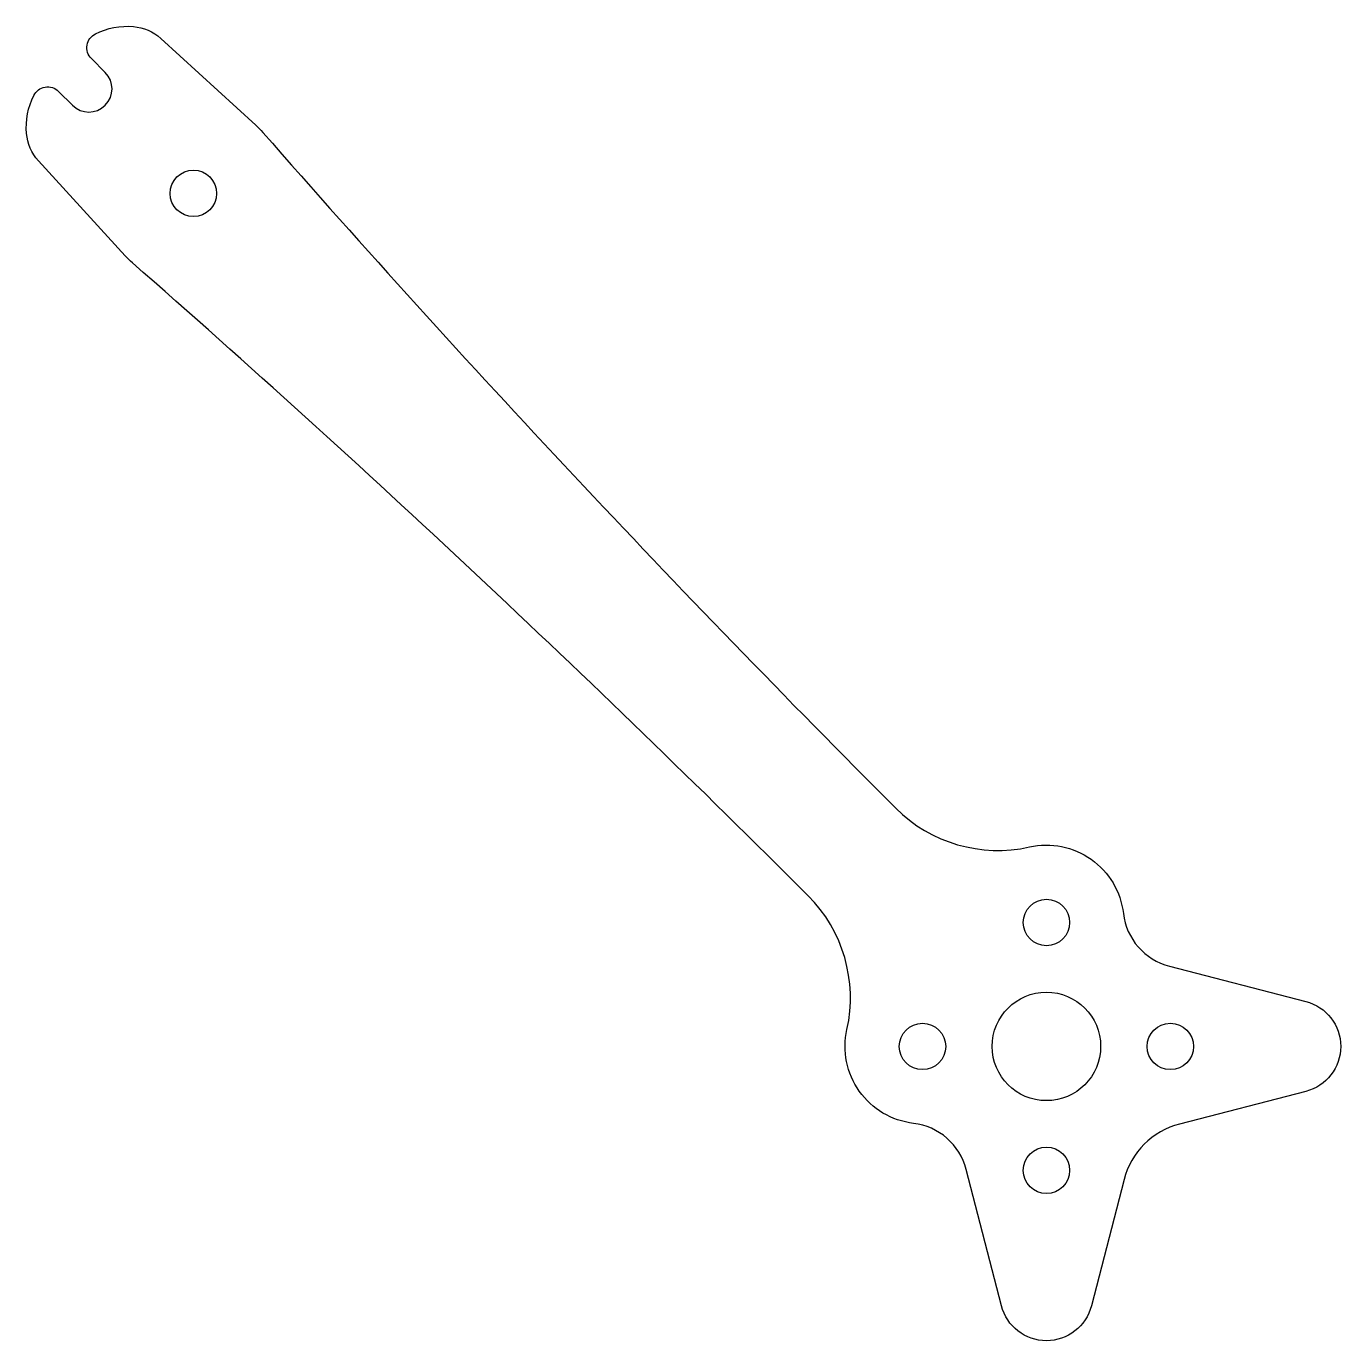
# Model space of a CAD drawing. Header units: millimetres. Extents: x 11.2 to 96.1, y -96.1 to -11.2.
import ezdxf

# ---------------------------------------------------------------- set-up
doc = ezdxf.new("R2010")
doc.units = ezdxf.units.MM
doc.layers.get('0').update_dxf_attribs({"linetype": 'CONTINUOUS'})

msp = doc.modelspace()

# ---------------------------------------------------------------- linework, layer by layer
msp.add_lwpolyline([(68.491, -82.042, -0.444851), (64.197, -75.981, 0.256971), (61.693, -67.35, 0.016348), (18.066, -26.486, -0.027726), (17.593, -26.023), (11.993, -19.889, -0.164048), (11.228, -18.131, -0.137261), (11.693, -15.68, -0.512979), (13.296, -15.417), (14.189, -16.311, 1), (16.311, -14.189), (15.417, -13.296, -0.512979), (15.68, -11.693, -0.137261), (18.131, -11.228, -0.164048), (19.889, -11.993), (26.023, -17.593, -0.027726), (26.486, -18.066, 0.016348), (67.35, -61.693, 0.256971), (75.981, -64.197, -0.444851), (82.042, -68.491, 0.309571), (85.014, -71.896), (93.826, -74.171, -0.774597), (93.826, -79.981), (85.676, -82.085, 0.272842), (82.085, -85.676), (79.981, -93.826, -0.774597), (74.171, -93.826), (71.896, -85.014, 0.309571)], format="xyb", close=True)
for centre, radius in [((22, -22), 1.5), ((77.076, -69.076), 1.5), ((77.076, -77.076), 3.5), ((69.076, -77.076), 1.5), ((85.076, -77.076), 1.5), ((77.076, -85.076), 1.5)]:
    msp.add_circle(centre, radius)

doc.saveas('drawing.dxf')
